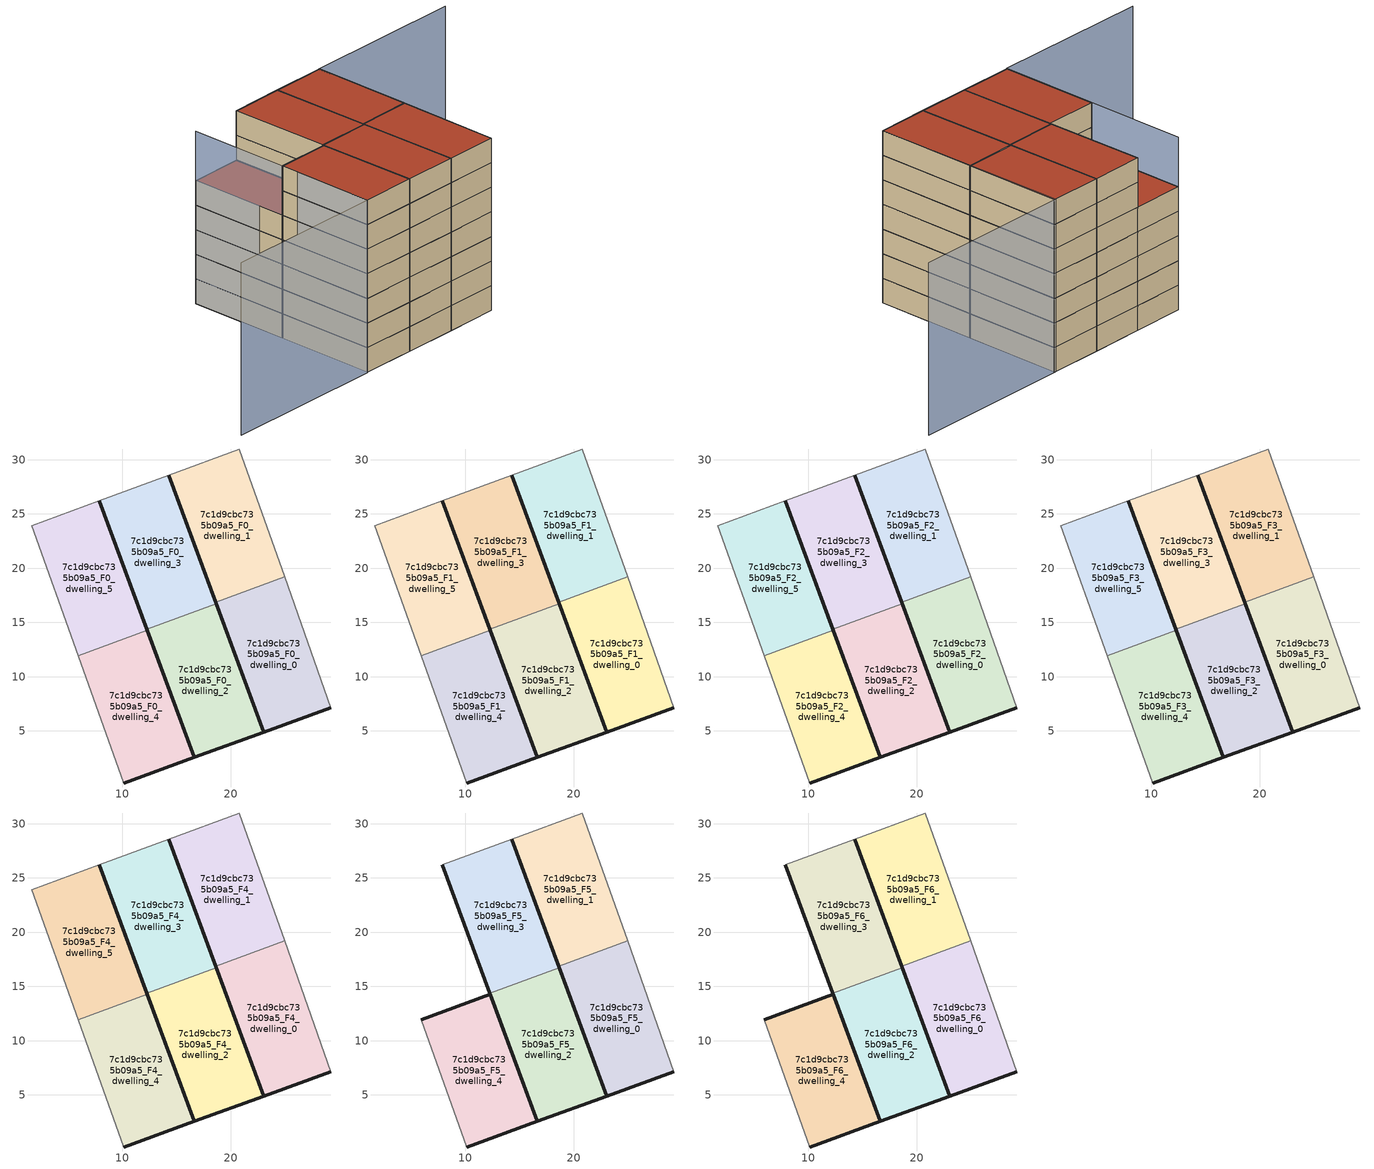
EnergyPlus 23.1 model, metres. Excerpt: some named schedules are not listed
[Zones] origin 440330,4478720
7c1d9cbc735b09a5_F0_dwelling_0
 floor ground (EU_floor_Construction): 29.25,7.13 24.97,19.22 18.6,16.87 23.04,4.88 z0
 wall outside (EU_wall_Construction): 29.25,7.13 23.04,4.88 18.6,16.87 z0:3
 wall to 7c1d9cbc735b09a5_F0_dwelling_1 (EU_wall_Construction): 18.6,16.87 24.97,19.22 z0:3
 wall adiabatic (EU_wall_Construction): 24.97,19.22 29.25,7.13 z0:3
7c1d9cbc735b09a5_F0_dwelling_1
 floor ground (EU_floor_Construction): 24.97,19.22 20.81,30.99 14.28,28.58 18.6,16.87 z0
 wall outside (EU_wall_Construction): 18.6,16.87 14.28,28.58 z0:3
 wall adiabatic (EU_wall_Construction): 14.28,28.58 20.81,30.99 24.97,19.22 z0:3
7c1d9cbc735b09a5_F0_dwelling_2
 floor ground (EU_floor_Construction): 23.04,4.88 18.65,16.74 12.28,14.38 16.65,2.56 z0
 wall outside (EU_wall_Construction): 18.65,16.74 23.04,4.88 16.65,2.56 12.28,14.38 z0:3
 wall to 7c1d9cbc735b09a5_F0_dwelling_3 (EU_wall_Construction): 12.28,14.38 18.65,16.74 z0:3
7c1d9cbc735b09a5_F0_dwelling_3
 floor ground (EU_floor_Construction): 18.65,16.74 14.28,28.58 7.9,26.22 12.28,14.38 z0
 wall outside (EU_wall_Construction): 14.28,28.58 18.65,16.74 / 12.28,14.38 7.9,26.22 z0:3
 wall adiabatic (EU_wall_Construction): 7.9,26.22 14.28,28.58 z0:3
7c1d9cbc735b09a5_F0_dwelling_4
 floor ground (EU_floor_Construction): 16.65,2.56 12.31,14.29 5.93,11.93 10.13,0.19 z0
 wall outside (EU_wall_Construction): 12.31,14.29 16.65,2.56 10.13,0.19 z0:3
 wall to 7c1d9cbc735b09a5_F0_dwelling_5 (EU_wall_Construction): 5.93,11.93 12.31,14.29 z0:3
 wall adiabatic (EU_wall_Construction): 10.13,0.19 5.93,11.93 z0:3
7c1d9cbc735b09a5_F0_dwelling_5
 floor ground (EU_floor_Construction): 12.31,14.29 7.9,26.22 1.64,23.91 5.93,11.93 z0
 wall outside (EU_wall_Construction): 7.9,26.22 12.31,14.29 z0:3
 wall adiabatic (EU_wall_Construction): 5.93,11.93 1.64,23.91 7.9,26.22 z0:3
7c1d9cbc735b09a5_F1_dwelling_0
 floor to 7c1d9cbc735b09a5_F0_dwelling_0 (EU_floor_Construction): 29.25,7.13 24.97,19.22 18.6,16.87 23.04,4.88 z3
 wall outside (EU_wall_Construction): 29.25,7.13 23.04,4.88 18.6,16.87 z3:6
 wall to 7c1d9cbc735b09a5_F1_dwelling_1 (EU_wall_Construction): 18.6,16.87 24.97,19.22 z3:6
 wall adiabatic (EU_wall_Construction): 24.97,19.22 29.25,7.13 z3:6
7c1d9cbc735b09a5_F1_dwelling_1
 floor to 7c1d9cbc735b09a5_F0_dwelling_1 (EU_floor_Construction): 24.97,19.22 20.81,30.99 14.28,28.58 18.6,16.87 z3
 wall outside (EU_wall_Construction): 18.6,16.87 14.28,28.58 z3:6
 wall adiabatic (EU_wall_Construction): 14.28,28.58 20.81,30.99 24.97,19.22 z3:6
7c1d9cbc735b09a5_F1_dwelling_2
 floor to 7c1d9cbc735b09a5_F0_dwelling_2 (EU_floor_Construction): 23.04,4.88 18.65,16.74 12.28,14.38 16.65,2.56 z3
 wall outside (EU_wall_Construction): 18.65,16.74 23.04,4.88 16.65,2.56 12.28,14.38 z3:6
 wall to 7c1d9cbc735b09a5_F1_dwelling_3 (EU_wall_Construction): 12.28,14.38 18.65,16.74 z3:6
7c1d9cbc735b09a5_F1_dwelling_3
 floor to 7c1d9cbc735b09a5_F0_dwelling_3 (EU_floor_Construction): 18.65,16.74 14.28,28.58 7.9,26.22 12.28,14.38 z3
 wall outside (EU_wall_Construction): 14.28,28.58 18.65,16.74 / 12.28,14.38 7.9,26.22 z3:6
 wall adiabatic (EU_wall_Construction): 7.9,26.22 14.28,28.58 z3:6
7c1d9cbc735b09a5_F1_dwelling_4
 floor to 7c1d9cbc735b09a5_F0_dwelling_4 (EU_floor_Construction): 16.65,2.56 12.31,14.29 5.93,11.93 10.13,0.19 z3
 wall outside (EU_wall_Construction): 12.31,14.29 16.65,2.56 10.13,0.19 z3:6
 wall to 7c1d9cbc735b09a5_F1_dwelling_5 (EU_wall_Construction): 5.93,11.93 12.31,14.29 z3:6
 wall adiabatic (EU_wall_Construction): 10.13,0.19 5.93,11.93 z3:6
7c1d9cbc735b09a5_F1_dwelling_5
 floor to 7c1d9cbc735b09a5_F0_dwelling_5 (EU_floor_Construction): 12.31,14.29 7.9,26.22 1.64,23.91 5.93,11.93 z3
 wall outside (EU_wall_Construction): 7.9,26.22 12.31,14.29 z3:6
 wall adiabatic (EU_wall_Construction): 5.93,11.93 1.64,23.91 7.9,26.22 z3:6
7c1d9cbc735b09a5_F2_dwelling_0
 floor to 7c1d9cbc735b09a5_F1_dwelling_0 (EU_floor_Construction): 29.25,7.13 24.97,19.22 18.6,16.87 23.04,4.88 z6
 wall outside (EU_wall_Construction): 29.25,7.13 23.04,4.88 18.6,16.87 z6:9
 wall to 7c1d9cbc735b09a5_F2_dwelling_1 (EU_wall_Construction): 18.6,16.87 24.97,19.22 z6:9
 wall adiabatic (EU_wall_Construction): 24.97,19.22 29.25,7.13 z6:9
7c1d9cbc735b09a5_F2_dwelling_1
 floor to 7c1d9cbc735b09a5_F1_dwelling_1 (EU_floor_Construction): 24.97,19.22 20.81,30.99 14.28,28.58 18.6,16.87 z6
 wall outside (EU_wall_Construction): 18.6,16.87 14.28,28.58 z6:9
 wall adiabatic (EU_wall_Construction): 14.28,28.58 20.81,30.99 24.97,19.22 z6:9
7c1d9cbc735b09a5_F2_dwelling_2
 floor to 7c1d9cbc735b09a5_F1_dwelling_2 (EU_floor_Construction): 23.04,4.88 18.65,16.74 12.28,14.38 16.65,2.56 z6
 wall outside (EU_wall_Construction): 18.65,16.74 23.04,4.88 16.65,2.56 12.28,14.38 z6:9
 wall to 7c1d9cbc735b09a5_F2_dwelling_3 (EU_wall_Construction): 12.28,14.38 18.65,16.74 z6:9
7c1d9cbc735b09a5_F2_dwelling_3
 floor to 7c1d9cbc735b09a5_F1_dwelling_3 (EU_floor_Construction): 18.65,16.74 14.28,28.58 7.9,26.22 12.28,14.38 z6
 wall outside (EU_wall_Construction): 14.28,28.58 18.65,16.74 / 12.28,14.38 7.9,26.22 z6:9
 wall adiabatic (EU_wall_Construction): 7.9,26.22 14.28,28.58 z6:9
7c1d9cbc735b09a5_F2_dwelling_4
 floor to 7c1d9cbc735b09a5_F1_dwelling_4 (EU_floor_Construction): 16.65,2.56 12.31,14.29 5.93,11.93 10.13,0.19 z6
 wall outside (EU_wall_Construction): 12.31,14.29 16.65,2.56 10.13,0.19 z6:9
 wall to 7c1d9cbc735b09a5_F2_dwelling_5 (EU_wall_Construction): 5.93,11.93 12.31,14.29 z6:9
 wall adiabatic (EU_wall_Construction): 10.13,0.19 5.93,11.93 z6:9
7c1d9cbc735b09a5_F2_dwelling_5
 floor to 7c1d9cbc735b09a5_F1_dwelling_5 (EU_floor_Construction): 12.31,14.29 7.9,26.22 1.64,23.91 5.93,11.93 z6
 wall outside (EU_wall_Construction): 7.9,26.22 12.31,14.29 z6:9
 wall adiabatic (EU_wall_Construction): 5.93,11.93 1.64,23.91 7.9,26.22 z6:9
7c1d9cbc735b09a5_F3_dwelling_0
 floor to 7c1d9cbc735b09a5_F2_dwelling_0 (EU_floor_Construction): 29.25,7.13 24.97,19.22 18.6,16.87 23.04,4.88 z9
 wall outside (EU_wall_Construction): 29.25,7.13 23.04,4.88 18.6,16.87 z9:12
 wall to 7c1d9cbc735b09a5_F3_dwelling_1 (EU_wall_Construction): 18.6,16.87 24.97,19.22 z9:12
 wall adiabatic (EU_wall_Construction): 24.97,19.22 29.25,7.13 z9:12
7c1d9cbc735b09a5_F3_dwelling_1
 floor to 7c1d9cbc735b09a5_F2_dwelling_1 (EU_floor_Construction): 24.97,19.22 20.81,30.99 14.28,28.58 18.6,16.87 z9
 wall outside (EU_wall_Construction): 18.6,16.87 14.28,28.58 z9:12
 wall adiabatic (EU_wall_Construction): 14.28,28.58 20.81,30.99 24.97,19.22 z9:12
7c1d9cbc735b09a5_F3_dwelling_2
 floor to 7c1d9cbc735b09a5_F2_dwelling_2 (EU_floor_Construction): 23.04,4.88 18.65,16.74 12.28,14.38 16.65,2.56 z9
 wall outside (EU_wall_Construction): 18.65,16.74 23.04,4.88 16.65,2.56 12.28,14.38 z9:12
 wall to 7c1d9cbc735b09a5_F3_dwelling_3 (EU_wall_Construction): 12.28,14.38 18.65,16.74 z9:12
7c1d9cbc735b09a5_F3_dwelling_3
 floor to 7c1d9cbc735b09a5_F2_dwelling_3 (EU_floor_Construction): 18.65,16.74 14.28,28.58 7.9,26.22 12.28,14.38 z9
 wall outside (EU_wall_Construction): 14.28,28.58 18.65,16.74 / 12.28,14.38 7.9,26.22 z9:12
 wall adiabatic (EU_wall_Construction): 7.9,26.22 14.28,28.58 z9:12
7c1d9cbc735b09a5_F3_dwelling_4
 floor to 7c1d9cbc735b09a5_F2_dwelling_4 (EU_floor_Construction): 16.65,2.56 12.31,14.29 5.93,11.93 10.13,0.19 z9
 wall outside (EU_wall_Construction): 12.31,14.29 16.65,2.56 10.13,0.19 z9:12
 wall to 7c1d9cbc735b09a5_F3_dwelling_5 (EU_wall_Construction): 5.93,11.93 12.31,14.29 z9:12
 wall adiabatic (EU_wall_Construction): 10.13,0.19 5.93,11.93 z9:12
7c1d9cbc735b09a5_F3_dwelling_5
 floor to 7c1d9cbc735b09a5_F2_dwelling_5 (EU_floor_Construction): 12.31,14.29 7.9,26.22 1.64,23.91 5.93,11.93 z9
 wall outside (EU_wall_Construction): 7.9,26.22 12.31,14.29 z9:12
 wall adiabatic (EU_wall_Construction): 5.93,11.93 1.64,23.91 7.9,26.22 z9:12
7c1d9cbc735b09a5_F4_dwelling_0
 floor to 7c1d9cbc735b09a5_F3_dwelling_0 (EU_floor_Construction): 29.25,7.13 24.97,19.22 18.6,16.87 23.04,4.88 z12
 wall outside (EU_wall_Construction): 29.25,7.13 23.04,4.88 18.6,16.87 z12:15
 wall to 7c1d9cbc735b09a5_F4_dwelling_1 (EU_wall_Construction): 18.6,16.87 24.97,19.22 z12:15
 wall adiabatic (EU_wall_Construction): 24.97,19.22 29.25,7.13 z12:15
7c1d9cbc735b09a5_F4_dwelling_1
 floor to 7c1d9cbc735b09a5_F3_dwelling_1 (EU_floor_Construction): 24.97,19.22 20.81,30.99 14.28,28.58 18.6,16.87 z12
 wall outside (EU_wall_Construction): 18.6,16.87 14.28,28.58 z12:15
 wall adiabatic (EU_wall_Construction): 14.28,28.58 20.81,30.99 24.97,19.22 z12:15
7c1d9cbc735b09a5_F4_dwelling_2
 floor to 7c1d9cbc735b09a5_F3_dwelling_2 (EU_floor_Construction): 23.04,4.88 18.65,16.74 12.28,14.38 16.65,2.56 z12
 wall outside (EU_wall_Construction): 18.65,16.74 23.04,4.88 16.65,2.56 12.28,14.38 z12:15
 wall to 7c1d9cbc735b09a5_F4_dwelling_3 (EU_wall_Construction): 12.28,14.38 18.65,16.74 z12:15
7c1d9cbc735b09a5_F4_dwelling_3
 floor to 7c1d9cbc735b09a5_F3_dwelling_3 (EU_floor_Construction): 18.65,16.74 14.28,28.58 7.9,26.22 12.28,14.38 z12
 wall outside (EU_wall_Construction): 14.28,28.58 18.65,16.74 / 12.28,14.38 7.9,26.22 z12:15
 wall adiabatic (EU_wall_Construction): 7.9,26.22 14.28,28.58 z12:15
7c1d9cbc735b09a5_F4_dwelling_4
 floor to 7c1d9cbc735b09a5_F3_dwelling_4 (EU_floor_Construction): 16.65,2.56 12.31,14.29 5.93,11.93 10.13,0.19 z12
 wall outside (EU_wall_Construction): 12.31,14.29 16.65,2.56 10.13,0.19 z12:15
 wall to 7c1d9cbc735b09a5_F4_dwelling_5 (EU_wall_Construction): 5.93,11.93 12.31,14.29 z12:15
 wall adiabatic (EU_wall_Construction): 10.13,0.19 5.93,11.93 z12:15
7c1d9cbc735b09a5_F4_dwelling_5
 floor to 7c1d9cbc735b09a5_F3_dwelling_5 (EU_floor_Construction): 12.31,14.29 7.9,26.22 1.64,23.91 5.93,11.93 z12
 wall outside (EU_wall_Construction): 7.9,26.22 12.31,14.29 z12:15
 wall adiabatic (EU_wall_Construction): 5.93,11.93 1.64,23.91 7.9,26.22 z12:15
 roof outside (EU_roof_Construction): 7.9,26.22 12.31,14.29 5.93,11.93 1.64,23.91 z15
7c1d9cbc735b09a5_F5_dwelling_0
 floor to 7c1d9cbc735b09a5_F4_dwelling_0 (EU_floor_Construction): 29.25,7.13 24.97,19.22 18.6,16.87 23.04,4.88 z15
 wall outside (EU_wall_Construction): 29.25,7.13 23.04,4.88 18.6,16.87 z15:18
 wall to 7c1d9cbc735b09a5_F5_dwelling_1 (EU_wall_Construction): 18.6,16.87 24.97,19.22 z15:18
 wall adiabatic (EU_wall_Construction): 24.97,19.22 29.25,7.13 z15:18
7c1d9cbc735b09a5_F5_dwelling_1
 floor to 7c1d9cbc735b09a5_F4_dwelling_1 (EU_floor_Construction): 24.97,19.22 20.81,30.99 14.28,28.58 18.6,16.87 z15
 wall outside (EU_wall_Construction): 18.6,16.87 14.28,28.58 z15:18
 wall adiabatic (EU_wall_Construction): 14.28,28.58 20.81,30.99 24.97,19.22 z15:18
7c1d9cbc735b09a5_F5_dwelling_2
 floor to 7c1d9cbc735b09a5_F4_dwelling_2 (EU_floor_Construction): 23.04,4.88 18.65,16.74 12.28,14.38 16.65,2.56 z15
 wall outside (EU_wall_Construction): 18.65,16.74 23.04,4.88 16.65,2.56 12.28,14.38 z15:18
 wall to 7c1d9cbc735b09a5_F5_dwelling_3 (EU_wall_Construction): 12.28,14.38 18.65,16.74 z15:18
7c1d9cbc735b09a5_F5_dwelling_3
 floor to 7c1d9cbc735b09a5_F4_dwelling_3 (EU_floor_Construction): 18.65,16.74 14.28,28.58 7.9,26.22 12.28,14.38 z15
 wall outside (EU_wall_Construction): 14.28,28.58 18.65,16.74 / 12.28,14.38 7.9,26.22 z15:18
 wall adiabatic (EU_wall_Construction): 7.9,26.22 14.28,28.58 z15:18
7c1d9cbc735b09a5_F5_dwelling_4
 floor to 7c1d9cbc735b09a5_F4_dwelling_4 (EU_floor_Construction): 16.65,2.56 12.31,14.29 5.93,11.93 10.13,0.19 z15
 wall outside (EU_wall_Construction): 5.93,11.93 12.31,14.29 16.65,2.56 10.13,0.19 z15:18
 wall adiabatic (EU_wall_Construction): 10.13,0.19 5.93,11.93 z15:18
7c1d9cbc735b09a5_F6_dwelling_0
 floor to 7c1d9cbc735b09a5_F5_dwelling_0 (EU_floor_Construction): 29.25,7.13 24.97,19.22 18.6,16.87 23.04,4.88 z18
 wall outside (EU_wall_Construction): 29.25,7.13 23.04,4.88 18.6,16.87 z18:21
 wall to 7c1d9cbc735b09a5_F6_dwelling_1 (EU_wall_Construction): 18.6,16.87 24.97,19.22 z18:21
 wall adiabatic (EU_wall_Construction): 24.97,19.22 29.25,7.13 z18:21
 roof outside (EU_roof_Construction): 24.97,19.22 29.25,7.13 23.04,4.88 18.6,16.87 z21
7c1d9cbc735b09a5_F6_dwelling_1
 floor to 7c1d9cbc735b09a5_F5_dwelling_1 (EU_floor_Construction): 24.97,19.22 20.81,30.99 14.28,28.58 18.6,16.87 z18
 wall outside (EU_wall_Construction): 18.6,16.87 14.28,28.58 z18:21
 wall adiabatic (EU_wall_Construction): 14.28,28.58 20.81,30.99 24.97,19.22 z18:21
 roof outside (EU_roof_Construction): 20.81,30.99 24.97,19.22 18.6,16.87 14.28,28.58 z21
7c1d9cbc735b09a5_F6_dwelling_2
 floor to 7c1d9cbc735b09a5_F5_dwelling_2 (EU_floor_Construction): 23.04,4.88 18.65,16.74 12.28,14.38 16.65,2.56 z18
 wall outside (EU_wall_Construction): 18.65,16.74 23.04,4.88 16.65,2.56 12.28,14.38 z18:21
 wall to 7c1d9cbc735b09a5_F6_dwelling_3 (EU_wall_Construction): 12.28,14.38 18.65,16.74 z18:21
 roof outside (EU_roof_Construction): 18.65,16.74 23.04,4.88 16.65,2.56 12.28,14.38 z21
7c1d9cbc735b09a5_F6_dwelling_3
 floor to 7c1d9cbc735b09a5_F5_dwelling_3 (EU_floor_Construction): 18.65,16.74 14.28,28.58 7.9,26.22 12.28,14.38 z18
 wall outside (EU_wall_Construction): 14.28,28.58 18.65,16.74 / 12.28,14.38 7.9,26.22 z18:21
 wall adiabatic (EU_wall_Construction): 7.9,26.22 14.28,28.58 z18:21
 roof outside (EU_roof_Construction): 14.28,28.58 18.65,16.74 12.28,14.38 7.9,26.22 z21
7c1d9cbc735b09a5_F6_dwelling_4
 floor to 7c1d9cbc735b09a5_F5_dwelling_4 (EU_floor_Construction): 16.65,2.56 12.31,14.29 5.93,11.93 10.13,0.19 z18
 wall outside (EU_wall_Construction): 5.93,11.93 12.31,14.29 16.65,2.56 10.13,0.19 z18:21
 wall adiabatic (EU_wall_Construction): 10.13,0.19 5.93,11.93 z18:21
 roof outside (EU_roof_Construction): 12.31,14.29 16.65,2.56 10.13,0.19 5.93,11.93 z21
shading: 1.64,23.91 10.14,0.16 / 10.14,0.16 -9.23,-6.77 / 29.25,7.13 20.65,30.93 / 20.65,30.93 40.14,37.98 z0:21
[Building]
EU S2 Campaign: North Axis=0; Terrain=City; Solar Distribution=FullExterior
[Site:Location]
Madrid: Latitude=40.5; Longitude=-3.5; Time Zone=1; Elevation=609
[SizingPeriod:WeatherFileDays]
AnnualSizingPeriod: Begin Month=1; Begin Day of Month=1; End Month=12; End Day of Month=31; Day of Week for Start Day=Monday; Use Weather File Daylight Saving Period=No; Use Weather File Rain and Snow Indicators=No
[MATERIAL]
EU_InternalMass_Material: Roughness=MediumRough; Thickness=0.1; Conductivity=1; Density=1800; Specific Heat=900; Thermal Absorptance=0.9; Solar Absorptance=0.7; Visible Absorptance=0.7
[MATERIAL:NOMASS] Roughness=MediumRough; Thermal Absorptance=0.9; Solar Absorptance=0.7; Visible Absorptance=0.7
Name | Thermal Resistance
EU_wall_NoMass | 0.609216
EU_roof_NoMass | 0.513268
EU_floor_NoMass | 0.568163
[CONSTRUCTION]
EU_wall_Construction: EU_wall_NoMass
EU_roof_Construction: EU_roof_NoMass
EU_floor_Construction: EU_floor_NoMass
EU_InternalMass_Construction: EU_InternalMass_Material
[ZONE] Type=1; Multiplier=1; Ceiling Height=autocalculate; Floor Area=autocalculate; Part of Total Floor Area=Yes
Name | Volume
7c1d9cbc735b09a5_F0_dwelling_0; 7c1d9cbc735b09a5_F1_dwelling_0; 7c1d9cbc735b09a5_F2_dwelling_0; 7c1d9cbc735b09a5_F3_dwelling_0; 7c1d9cbc735b09a5_F4_dwelling_0; 7c1d9cbc735b09a5_F5_dwelling_0; 7c1d9cbc735b09a5_F6_dwelling_0 | 257.408
7c1d9cbc735b09a5_F0_dwelling_1; 7c1d9cbc735b09a5_F1_dwelling_1; 7c1d9cbc735b09a5_F2_dwelling_1; 7c1d9cbc735b09a5_F3_dwelling_1; 7c1d9cbc735b09a5_F4_dwelling_1; 7c1d9cbc735b09a5_F5_dwelling_1; 7c1d9cbc735b09a5_F6_dwelling_1 | 257.409
7c1d9cbc735b09a5_F0_dwelling_2; 7c1d9cbc735b09a5_F1_dwelling_2; 7c1d9cbc735b09a5_F2_dwelling_2; 7c1d9cbc735b09a5_F3_dwelling_2; 7c1d9cbc735b09a5_F4_dwelling_2; 7c1d9cbc735b09a5_F5_dwelling_2; 7c1d9cbc735b09a5_F6_dwelling_2 | 257.407
7c1d9cbc735b09a5_F0_dwelling_3; 7c1d9cbc735b09a5_F1_dwelling_3; 7c1d9cbc735b09a5_F2_dwelling_3; 7c1d9cbc735b09a5_F3_dwelling_3; 7c1d9cbc735b09a5_F4_dwelling_3; 7c1d9cbc735b09a5_F5_dwelling_3; 7c1d9cbc735b09a5_F6_dwelling_3 | 257.411
7c1d9cbc735b09a5_F0_dwelling_4; 7c1d9cbc735b09a5_F1_dwelling_4; 7c1d9cbc735b09a5_F2_dwelling_4; 7c1d9cbc735b09a5_F3_dwelling_4; 7c1d9cbc735b09a5_F4_dwelling_4; 7c1d9cbc735b09a5_F5_dwelling_4; 7c1d9cbc735b09a5_F6_dwelling_4 | 257.413
7c1d9cbc735b09a5_F0_dwelling_5; 7c1d9cbc735b09a5_F1_dwelling_5; 7c1d9cbc735b09a5_F2_dwelling_5; 7c1d9cbc735b09a5_F3_dwelling_5; 7c1d9cbc735b09a5_F4_dwelling_5 | 257.424
[INTERNALMASS] Construction=EU_InternalMass_Construction
Name | Zone or ZoneList | Surface Area
7c1d9cbc735b09a5_F0_dwelling_0_EU_InternalMass | 7c1d9cbc735b09a5_F0_dwelling_0 | 85.8026
7c1d9cbc735b09a5_F0_dwelling_1_EU_InternalMass | 7c1d9cbc735b09a5_F0_dwelling_1 | 85.8028
7c1d9cbc735b09a5_F0_dwelling_2_EU_InternalMass | 7c1d9cbc735b09a5_F0_dwelling_2 | 85.8024
7c1d9cbc735b09a5_F0_dwelling_3_EU_InternalMass | 7c1d9cbc735b09a5_F0_dwelling_3 | 85.804
7c1d9cbc735b09a5_F0_dwelling_4_EU_InternalMass | 7c1d9cbc735b09a5_F0_dwelling_4 | 85.8042
7c1d9cbc735b09a5_F0_dwelling_5_EU_InternalMass | 7c1d9cbc735b09a5_F0_dwelling_5 | 85.8079
7c1d9cbc735b09a5_F1_dwelling_0_EU_InternalMass | 7c1d9cbc735b09a5_F1_dwelling_0 | 85.8026
7c1d9cbc735b09a5_F1_dwelling_1_EU_InternalMass | 7c1d9cbc735b09a5_F1_dwelling_1 | 85.8028
7c1d9cbc735b09a5_F1_dwelling_2_EU_InternalMass | 7c1d9cbc735b09a5_F1_dwelling_2 | 85.8024
7c1d9cbc735b09a5_F1_dwelling_3_EU_InternalMass | 7c1d9cbc735b09a5_F1_dwelling_3 | 85.804
7c1d9cbc735b09a5_F1_dwelling_4_EU_InternalMass | 7c1d9cbc735b09a5_F1_dwelling_4 | 85.8042
7c1d9cbc735b09a5_F1_dwelling_5_EU_InternalMass | 7c1d9cbc735b09a5_F1_dwelling_5 | 85.8079
7c1d9cbc735b09a5_F2_dwelling_0_EU_InternalMass | 7c1d9cbc735b09a5_F2_dwelling_0 | 85.8026
7c1d9cbc735b09a5_F2_dwelling_1_EU_InternalMass | 7c1d9cbc735b09a5_F2_dwelling_1 | 85.8028
7c1d9cbc735b09a5_F2_dwelling_2_EU_InternalMass | 7c1d9cbc735b09a5_F2_dwelling_2 | 85.8024
7c1d9cbc735b09a5_F2_dwelling_3_EU_InternalMass | 7c1d9cbc735b09a5_F2_dwelling_3 | 85.804
7c1d9cbc735b09a5_F2_dwelling_4_EU_InternalMass | 7c1d9cbc735b09a5_F2_dwelling_4 | 85.8042
7c1d9cbc735b09a5_F2_dwelling_5_EU_InternalMass | 7c1d9cbc735b09a5_F2_dwelling_5 | 85.8079
7c1d9cbc735b09a5_F3_dwelling_0_EU_InternalMass | 7c1d9cbc735b09a5_F3_dwelling_0 | 85.8026
7c1d9cbc735b09a5_F3_dwelling_1_EU_InternalMass | 7c1d9cbc735b09a5_F3_dwelling_1 | 85.8028
7c1d9cbc735b09a5_F3_dwelling_2_EU_InternalMass | 7c1d9cbc735b09a5_F3_dwelling_2 | 85.8024
7c1d9cbc735b09a5_F3_dwelling_3_EU_InternalMass | 7c1d9cbc735b09a5_F3_dwelling_3 | 85.804
7c1d9cbc735b09a5_F3_dwelling_4_EU_InternalMass | 7c1d9cbc735b09a5_F3_dwelling_4 | 85.8042
7c1d9cbc735b09a5_F3_dwelling_5_EU_InternalMass | 7c1d9cbc735b09a5_F3_dwelling_5 | 85.8079
7c1d9cbc735b09a5_F4_dwelling_0_EU_InternalMass | 7c1d9cbc735b09a5_F4_dwelling_0 | 85.8026
7c1d9cbc735b09a5_F4_dwelling_1_EU_InternalMass | 7c1d9cbc735b09a5_F4_dwelling_1 | 85.8028
7c1d9cbc735b09a5_F4_dwelling_2_EU_InternalMass | 7c1d9cbc735b09a5_F4_dwelling_2 | 85.8024
7c1d9cbc735b09a5_F4_dwelling_3_EU_InternalMass | 7c1d9cbc735b09a5_F4_dwelling_3 | 85.804
7c1d9cbc735b09a5_F4_dwelling_4_EU_InternalMass | 7c1d9cbc735b09a5_F4_dwelling_4 | 85.8042
7c1d9cbc735b09a5_F4_dwelling_5_EU_InternalMass | 7c1d9cbc735b09a5_F4_dwelling_5 | 85.8079
7c1d9cbc735b09a5_F5_dwelling_0_EU_InternalMass | 7c1d9cbc735b09a5_F5_dwelling_0 | 102.961
7c1d9cbc735b09a5_F5_dwelling_1_EU_InternalMass | 7c1d9cbc735b09a5_F5_dwelling_1 | 102.963
7c1d9cbc735b09a5_F5_dwelling_2_EU_InternalMass | 7c1d9cbc735b09a5_F5_dwelling_2 | 102.969
7c1d9cbc735b09a5_F5_dwelling_3_EU_InternalMass | 7c1d9cbc735b09a5_F5_dwelling_3 | 102.96
7c1d9cbc735b09a5_F5_dwelling_4_EU_InternalMass | 7c1d9cbc735b09a5_F5_dwelling_4 | 102.955
7c1d9cbc735b09a5_F6_dwelling_0_EU_InternalMass | 7c1d9cbc735b09a5_F6_dwelling_0 | 102.961
7c1d9cbc735b09a5_F6_dwelling_1_EU_InternalMass | 7c1d9cbc735b09a5_F6_dwelling_1 | 102.963
7c1d9cbc735b09a5_F6_dwelling_2_EU_InternalMass | 7c1d9cbc735b09a5_F6_dwelling_2 | 102.969
7c1d9cbc735b09a5_F6_dwelling_3_EU_InternalMass | 7c1d9cbc735b09a5_F6_dwelling_3 | 102.96
7c1d9cbc735b09a5_F6_dwelling_4_EU_InternalMass | 7c1d9cbc735b09a5_F6_dwelling_4 | 102.955
[OTHEREQUIPMENT] Fuel Type=Electricity; Design Level Calculation Method=Watts/Area; Power per Zone Floor Area=1; Fraction Latent=0; Fraction Radiant=0; Fraction Lost=0; Carbon Dioxide Generation Rate=0; EndUse Subcategory=EU_Step8_InternalGains
Name | Zone or ZoneList or Space or SpaceList | Schedule
EU_Step8_InternalGain_7c1d9cbc735b09a5_F0_dwelling_0_f000 | 7c1d9cbc735b09a5_F0_dwelling_0 | EU_Step8_GainSchedule_7c1d9cbc735b09a5_F0_dwelling_0_f000
EU_Step8_InternalGain_7c1d9cbc735b09a5_F0_dwelling_1_f000 | 7c1d9cbc735b09a5_F0_dwelling_1 | EU_Step8_GainSchedule_7c1d9cbc735b09a5_F0_dwelling_1_f000
EU_Step8_InternalGain_7c1d9cbc735b09a5_F0_dwelling_2_f000 | 7c1d9cbc735b09a5_F0_dwelling_2 | EU_Step8_GainSchedule_7c1d9cbc735b09a5_F0_dwelling_2_f000
EU_Step8_InternalGain_7c1d9cbc735b09a5_F0_dwelling_3_f000 | 7c1d9cbc735b09a5_F0_dwelling_3 | EU_Step8_GainSchedule_7c1d9cbc735b09a5_F0_dwelling_3_f000
EU_Step8_InternalGain_7c1d9cbc735b09a5_F0_dwelling_4_f000 | 7c1d9cbc735b09a5_F0_dwelling_4 | EU_Step8_GainSchedule_7c1d9cbc735b09a5_F0_dwelling_4_f000
EU_Step8_InternalGain_7c1d9cbc735b09a5_F0_dwelling_5_f000 | 7c1d9cbc735b09a5_F0_dwelling_5 | EU_Step8_GainSchedule_7c1d9cbc735b09a5_F0_dwelling_5_f000
EU_Step8_InternalGain_7c1d9cbc735b09a5_F1_dwelling_0_f000 | 7c1d9cbc735b09a5_F1_dwelling_0 | EU_Step8_GainSchedule_7c1d9cbc735b09a5_F1_dwelling_0_f000
EU_Step8_InternalGain_7c1d9cbc735b09a5_F1_dwelling_1_f000 | 7c1d9cbc735b09a5_F1_dwelling_1 | EU_Step8_GainSchedule_7c1d9cbc735b09a5_F1_dwelling_1_f000
EU_Step8_InternalGain_7c1d9cbc735b09a5_F1_dwelling_2_f000 | 7c1d9cbc735b09a5_F1_dwelling_2 | EU_Step8_GainSchedule_7c1d9cbc735b09a5_F1_dwelling_2_f000
EU_Step8_InternalGain_7c1d9cbc735b09a5_F1_dwelling_3_f000 | 7c1d9cbc735b09a5_F1_dwelling_3 | EU_Step8_GainSchedule_7c1d9cbc735b09a5_F1_dwelling_3_f000
EU_Step8_InternalGain_7c1d9cbc735b09a5_F1_dwelling_4_f000 | 7c1d9cbc735b09a5_F1_dwelling_4 | EU_Step8_GainSchedule_7c1d9cbc735b09a5_F1_dwelling_4_f000
EU_Step8_InternalGain_7c1d9cbc735b09a5_F1_dwelling_5_f000 | 7c1d9cbc735b09a5_F1_dwelling_5 | EU_Step8_GainSchedule_7c1d9cbc735b09a5_F1_dwelling_5_f000
EU_Step8_InternalGain_7c1d9cbc735b09a5_F2_dwelling_0_f000 | 7c1d9cbc735b09a5_F2_dwelling_0 | EU_Step8_GainSchedule_7c1d9cbc735b09a5_F2_dwelling_0_f000
EU_Step8_InternalGain_7c1d9cbc735b09a5_F2_dwelling_1_f000 | 7c1d9cbc735b09a5_F2_dwelling_1 | EU_Step8_GainSchedule_7c1d9cbc735b09a5_F2_dwelling_1_f000
EU_Step8_InternalGain_7c1d9cbc735b09a5_F2_dwelling_2_f000 | 7c1d9cbc735b09a5_F2_dwelling_2 | EU_Step8_GainSchedule_7c1d9cbc735b09a5_F2_dwelling_2_f000
EU_Step8_InternalGain_7c1d9cbc735b09a5_F2_dwelling_3_f000 | 7c1d9cbc735b09a5_F2_dwelling_3 | EU_Step8_GainSchedule_7c1d9cbc735b09a5_F2_dwelling_3_f000
EU_Step8_InternalGain_7c1d9cbc735b09a5_F2_dwelling_4_f000 | 7c1d9cbc735b09a5_F2_dwelling_4 | EU_Step8_GainSchedule_7c1d9cbc735b09a5_F2_dwelling_4_f000
EU_Step8_InternalGain_7c1d9cbc735b09a5_F2_dwelling_5_f000 | 7c1d9cbc735b09a5_F2_dwelling_5 | EU_Step8_GainSchedule_7c1d9cbc735b09a5_F2_dwelling_5_f000
EU_Step8_InternalGain_7c1d9cbc735b09a5_F3_dwelling_0_f000 | 7c1d9cbc735b09a5_F3_dwelling_0 | EU_Step8_GainSchedule_7c1d9cbc735b09a5_F3_dwelling_0_f000
EU_Step8_InternalGain_7c1d9cbc735b09a5_F3_dwelling_1_f000 | 7c1d9cbc735b09a5_F3_dwelling_1 | EU_Step8_GainSchedule_7c1d9cbc735b09a5_F3_dwelling_1_f000
EU_Step8_InternalGain_7c1d9cbc735b09a5_F3_dwelling_2_f000 | 7c1d9cbc735b09a5_F3_dwelling_2 | EU_Step8_GainSchedule_7c1d9cbc735b09a5_F3_dwelling_2_f000
EU_Step8_InternalGain_7c1d9cbc735b09a5_F3_dwelling_3_f000 | 7c1d9cbc735b09a5_F3_dwelling_3 | EU_Step8_GainSchedule_7c1d9cbc735b09a5_F3_dwelling_3_f000
EU_Step8_InternalGain_7c1d9cbc735b09a5_F3_dwelling_4_f000 | 7c1d9cbc735b09a5_F3_dwelling_4 | EU_Step8_GainSchedule_7c1d9cbc735b09a5_F3_dwelling_4_f000
EU_Step8_InternalGain_7c1d9cbc735b09a5_F3_dwelling_5_f000 | 7c1d9cbc735b09a5_F3_dwelling_5 | EU_Step8_GainSchedule_7c1d9cbc735b09a5_F3_dwelling_5_f000
EU_Step8_InternalGain_7c1d9cbc735b09a5_F4_dwelling_0_f000 | 7c1d9cbc735b09a5_F4_dwelling_0 | EU_Step8_GainSchedule_7c1d9cbc735b09a5_F4_dwelling_0_f000
EU_Step8_InternalGain_7c1d9cbc735b09a5_F4_dwelling_1_f000 | 7c1d9cbc735b09a5_F4_dwelling_1 | EU_Step8_GainSchedule_7c1d9cbc735b09a5_F4_dwelling_1_f000
EU_Step8_InternalGain_7c1d9cbc735b09a5_F4_dwelling_2_f000 | 7c1d9cbc735b09a5_F4_dwelling_2 | EU_Step8_GainSchedule_7c1d9cbc735b09a5_F4_dwelling_2_f000
EU_Step8_InternalGain_7c1d9cbc735b09a5_F4_dwelling_3_f000 | 7c1d9cbc735b09a5_F4_dwelling_3 | EU_Step8_GainSchedule_7c1d9cbc735b09a5_F4_dwelling_3_f000
EU_Step8_InternalGain_7c1d9cbc735b09a5_F4_dwelling_4_f000 | 7c1d9cbc735b09a5_F4_dwelling_4 | EU_Step8_GainSchedule_7c1d9cbc735b09a5_F4_dwelling_4_f000
EU_Step8_InternalGain_7c1d9cbc735b09a5_F4_dwelling_5_f000 | 7c1d9cbc735b09a5_F4_dwelling_5 | EU_Step8_GainSchedule_7c1d9cbc735b09a5_F4_dwelling_5_f000
EU_Step8_InternalGain_7c1d9cbc735b09a5_F5_dwelling_0_f000 | 7c1d9cbc735b09a5_F5_dwelling_0 | EU_Step8_GainSchedule_7c1d9cbc735b09a5_F5_dwelling_0_f000
EU_Step8_InternalGain_7c1d9cbc735b09a5_F5_dwelling_1_f000 | 7c1d9cbc735b09a5_F5_dwelling_1 | EU_Step8_GainSchedule_7c1d9cbc735b09a5_F5_dwelling_1_f000
EU_Step8_InternalGain_7c1d9cbc735b09a5_F5_dwelling_2_f000 | 7c1d9cbc735b09a5_F5_dwelling_2 | EU_Step8_GainSchedule_7c1d9cbc735b09a5_F5_dwelling_2_f000
EU_Step8_InternalGain_7c1d9cbc735b09a5_F5_dwelling_3_f000 | 7c1d9cbc735b09a5_F5_dwelling_3 | EU_Step8_GainSchedule_7c1d9cbc735b09a5_F5_dwelling_3_f000
EU_Step8_InternalGain_7c1d9cbc735b09a5_F5_dwelling_4_f000 | 7c1d9cbc735b09a5_F5_dwelling_4 | EU_Step8_GainSchedule_7c1d9cbc735b09a5_F5_dwelling_4_f000
EU_Step8_InternalGain_7c1d9cbc735b09a5_F6_dwelling_0_f000 | 7c1d9cbc735b09a5_F6_dwelling_0 | EU_Step8_GainSchedule_7c1d9cbc735b09a5_F6_dwelling_0_f000
EU_Step8_InternalGain_7c1d9cbc735b09a5_F6_dwelling_1_f000 | 7c1d9cbc735b09a5_F6_dwelling_1 | EU_Step8_GainSchedule_7c1d9cbc735b09a5_F6_dwelling_1_f000
EU_Step8_InternalGain_7c1d9cbc735b09a5_F6_dwelling_2_f000 | 7c1d9cbc735b09a5_F6_dwelling_2 | EU_Step8_GainSchedule_7c1d9cbc735b09a5_F6_dwelling_2_f000
EU_Step8_InternalGain_7c1d9cbc735b09a5_F6_dwelling_3_f000 | 7c1d9cbc735b09a5_F6_dwelling_3 | EU_Step8_GainSchedule_7c1d9cbc735b09a5_F6_dwelling_3_f000
EU_Step8_InternalGain_7c1d9cbc735b09a5_F6_dwelling_4_f000 | 7c1d9cbc735b09a5_F6_dwelling_4 | EU_Step8_GainSchedule_7c1d9cbc735b09a5_F6_dwelling_4_f000
[ZONEVENTILATION:DESIGNFLOWRATE] Schedule=EU_AlwaysOn; Design Flow Rate Calculation Method=AirChanges/Hour; Air Changes per Hour=0.752966; Ventilation Type=Natural; Fan Pressure Rise=0; Fan Total Efficiency=1; Constant Term Coefficient=1; Temperature Term Coefficient=0; Velocity Term Coefficient=0; Velocity Squared Term Coefficient=0; Minimum Indoor Temperature=-100; Maximum Indoor Temperature=100; Delta Temperature=-100; Minimum Outdoor Temperature=-100; Maximum Outdoor Temperature=100; Maximum Wind Speed=40
Name | Zone or ZoneList or Space or SpaceList
EU_ConstantAir_7c1d9cbc735b09a5_F0_dwelling_0 | 7c1d9cbc735b09a5_F0_dwelling_0
EU_ConstantAir_7c1d9cbc735b09a5_F0_dwelling_1 | 7c1d9cbc735b09a5_F0_dwelling_1
EU_ConstantAir_7c1d9cbc735b09a5_F0_dwelling_2 | 7c1d9cbc735b09a5_F0_dwelling_2
EU_ConstantAir_7c1d9cbc735b09a5_F0_dwelling_3 | 7c1d9cbc735b09a5_F0_dwelling_3
EU_ConstantAir_7c1d9cbc735b09a5_F0_dwelling_4 | 7c1d9cbc735b09a5_F0_dwelling_4
EU_ConstantAir_7c1d9cbc735b09a5_F0_dwelling_5 | 7c1d9cbc735b09a5_F0_dwelling_5
EU_ConstantAir_7c1d9cbc735b09a5_F1_dwelling_0 | 7c1d9cbc735b09a5_F1_dwelling_0
EU_ConstantAir_7c1d9cbc735b09a5_F1_dwelling_1 | 7c1d9cbc735b09a5_F1_dwelling_1
EU_ConstantAir_7c1d9cbc735b09a5_F1_dwelling_2 | 7c1d9cbc735b09a5_F1_dwelling_2
EU_ConstantAir_7c1d9cbc735b09a5_F1_dwelling_3 | 7c1d9cbc735b09a5_F1_dwelling_3
EU_ConstantAir_7c1d9cbc735b09a5_F1_dwelling_4 | 7c1d9cbc735b09a5_F1_dwelling_4
EU_ConstantAir_7c1d9cbc735b09a5_F1_dwelling_5 | 7c1d9cbc735b09a5_F1_dwelling_5
EU_ConstantAir_7c1d9cbc735b09a5_F2_dwelling_0 | 7c1d9cbc735b09a5_F2_dwelling_0
EU_ConstantAir_7c1d9cbc735b09a5_F2_dwelling_1 | 7c1d9cbc735b09a5_F2_dwelling_1
EU_ConstantAir_7c1d9cbc735b09a5_F2_dwelling_2 | 7c1d9cbc735b09a5_F2_dwelling_2
EU_ConstantAir_7c1d9cbc735b09a5_F2_dwelling_3 | 7c1d9cbc735b09a5_F2_dwelling_3
EU_ConstantAir_7c1d9cbc735b09a5_F2_dwelling_4 | 7c1d9cbc735b09a5_F2_dwelling_4
EU_ConstantAir_7c1d9cbc735b09a5_F2_dwelling_5 | 7c1d9cbc735b09a5_F2_dwelling_5
EU_ConstantAir_7c1d9cbc735b09a5_F3_dwelling_0 | 7c1d9cbc735b09a5_F3_dwelling_0
EU_ConstantAir_7c1d9cbc735b09a5_F3_dwelling_1 | 7c1d9cbc735b09a5_F3_dwelling_1
EU_ConstantAir_7c1d9cbc735b09a5_F3_dwelling_2 | 7c1d9cbc735b09a5_F3_dwelling_2
EU_ConstantAir_7c1d9cbc735b09a5_F3_dwelling_3 | 7c1d9cbc735b09a5_F3_dwelling_3
EU_ConstantAir_7c1d9cbc735b09a5_F3_dwelling_4 | 7c1d9cbc735b09a5_F3_dwelling_4
EU_ConstantAir_7c1d9cbc735b09a5_F3_dwelling_5 | 7c1d9cbc735b09a5_F3_dwelling_5
EU_ConstantAir_7c1d9cbc735b09a5_F4_dwelling_0 | 7c1d9cbc735b09a5_F4_dwelling_0
EU_ConstantAir_7c1d9cbc735b09a5_F4_dwelling_1 | 7c1d9cbc735b09a5_F4_dwelling_1
EU_ConstantAir_7c1d9cbc735b09a5_F4_dwelling_2 | 7c1d9cbc735b09a5_F4_dwelling_2
EU_ConstantAir_7c1d9cbc735b09a5_F4_dwelling_3 | 7c1d9cbc735b09a5_F4_dwelling_3
EU_ConstantAir_7c1d9cbc735b09a5_F4_dwelling_4 | 7c1d9cbc735b09a5_F4_dwelling_4
EU_ConstantAir_7c1d9cbc735b09a5_F4_dwelling_5 | 7c1d9cbc735b09a5_F4_dwelling_5
EU_ConstantAir_7c1d9cbc735b09a5_F5_dwelling_0 | 7c1d9cbc735b09a5_F5_dwelling_0
EU_ConstantAir_7c1d9cbc735b09a5_F5_dwelling_1 | 7c1d9cbc735b09a5_F5_dwelling_1
EU_ConstantAir_7c1d9cbc735b09a5_F5_dwelling_2 | 7c1d9cbc735b09a5_F5_dwelling_2
EU_ConstantAir_7c1d9cbc735b09a5_F5_dwelling_3 | 7c1d9cbc735b09a5_F5_dwelling_3
EU_ConstantAir_7c1d9cbc735b09a5_F5_dwelling_4 | 7c1d9cbc735b09a5_F5_dwelling_4
EU_ConstantAir_7c1d9cbc735b09a5_F6_dwelling_0 | 7c1d9cbc735b09a5_F6_dwelling_0
EU_ConstantAir_7c1d9cbc735b09a5_F6_dwelling_1 | 7c1d9cbc735b09a5_F6_dwelling_1
EU_ConstantAir_7c1d9cbc735b09a5_F6_dwelling_2 | 7c1d9cbc735b09a5_F6_dwelling_2
EU_ConstantAir_7c1d9cbc735b09a5_F6_dwelling_3 | 7c1d9cbc735b09a5_F6_dwelling_3
EU_ConstantAir_7c1d9cbc735b09a5_F6_dwelling_4 | 7c1d9cbc735b09a5_F6_dwelling_4
[HVACTEMPLATE:ZONE:IDEALLOADSAIRSYSTEM] System Availability Schedule=EU_AlwaysOn; Maximum Heating Supply Air Temperature=50; Minimum Cooling Supply Air Temperature=13; Maximum Heating Supply Air Humidity Ratio=0.0156; Minimum Cooling Supply Air Humidity Ratio=0.0077; Heating Limit=NoLimit; Cooling Limit=NoLimit; Heating Availability Schedule=EU_AlwaysOn; Cooling Availability Schedule=EU_CoolingOff; Dehumidification Control Type=ConstantSensibleHeatRatio; Cooling Sensible Heat Ratio=0.7; Dehumidification Setpoint=60; Humidification Control Type=None; Humidification Setpoint=30; Outdoor Air Method=None; Outdoor Air Flow Rate per Person=0.00944; Outdoor Air Flow Rate per Zone Floor Area=0; Outdoor Air Flow Rate per Zone=0; Demand Controlled Ventilation Type=None; Outdoor Air Economizer Type=NoEconomizer; Heat Recovery Type=None; Sensible Heat Recovery Effectiveness=0.7; Latent Heat Recovery Effectiveness=0.65
Name | Template Thermostat
7c1d9cbc735b09a5_F0_dwelling_0 | EU_HeatOnly_7c1d9cbc735b09a5_F0_dwelling_0
7c1d9cbc735b09a5_F0_dwelling_1 | EU_HeatOnly_7c1d9cbc735b09a5_F0_dwelling_1
7c1d9cbc735b09a5_F0_dwelling_2 | EU_HeatOnly_7c1d9cbc735b09a5_F0_dwelling_2
7c1d9cbc735b09a5_F0_dwelling_3 | EU_HeatOnly_7c1d9cbc735b09a5_F0_dwelling_3
7c1d9cbc735b09a5_F0_dwelling_4 | EU_HeatOnly_7c1d9cbc735b09a5_F0_dwelling_4
7c1d9cbc735b09a5_F0_dwelling_5 | EU_HeatOnly_7c1d9cbc735b09a5_F0_dwelling_5
7c1d9cbc735b09a5_F1_dwelling_0 | EU_HeatOnly_7c1d9cbc735b09a5_F1_dwelling_0
7c1d9cbc735b09a5_F1_dwelling_1 | EU_HeatOnly_7c1d9cbc735b09a5_F1_dwelling_1
7c1d9cbc735b09a5_F1_dwelling_2 | EU_HeatOnly_7c1d9cbc735b09a5_F1_dwelling_2
7c1d9cbc735b09a5_F1_dwelling_3 | EU_HeatOnly_7c1d9cbc735b09a5_F1_dwelling_3
7c1d9cbc735b09a5_F1_dwelling_4 | EU_HeatOnly_7c1d9cbc735b09a5_F1_dwelling_4
7c1d9cbc735b09a5_F1_dwelling_5 | EU_HeatOnly_7c1d9cbc735b09a5_F1_dwelling_5
7c1d9cbc735b09a5_F2_dwelling_0 | EU_HeatOnly_7c1d9cbc735b09a5_F2_dwelling_0
7c1d9cbc735b09a5_F2_dwelling_1 | EU_HeatOnly_7c1d9cbc735b09a5_F2_dwelling_1
7c1d9cbc735b09a5_F2_dwelling_2 | EU_HeatOnly_7c1d9cbc735b09a5_F2_dwelling_2
7c1d9cbc735b09a5_F2_dwelling_3 | EU_HeatOnly_7c1d9cbc735b09a5_F2_dwelling_3
7c1d9cbc735b09a5_F2_dwelling_4 | EU_HeatOnly_7c1d9cbc735b09a5_F2_dwelling_4
7c1d9cbc735b09a5_F2_dwelling_5 | EU_HeatOnly_7c1d9cbc735b09a5_F2_dwelling_5
7c1d9cbc735b09a5_F3_dwelling_0 | EU_HeatOnly_7c1d9cbc735b09a5_F3_dwelling_0
7c1d9cbc735b09a5_F3_dwelling_1 | EU_HeatOnly_7c1d9cbc735b09a5_F3_dwelling_1
7c1d9cbc735b09a5_F3_dwelling_2 | EU_HeatOnly_7c1d9cbc735b09a5_F3_dwelling_2
7c1d9cbc735b09a5_F3_dwelling_3 | EU_HeatOnly_7c1d9cbc735b09a5_F3_dwelling_3
7c1d9cbc735b09a5_F3_dwelling_4 | EU_HeatOnly_7c1d9cbc735b09a5_F3_dwelling_4
7c1d9cbc735b09a5_F3_dwelling_5 | EU_HeatOnly_7c1d9cbc735b09a5_F3_dwelling_5
7c1d9cbc735b09a5_F4_dwelling_0 | EU_HeatOnly_7c1d9cbc735b09a5_F4_dwelling_0
7c1d9cbc735b09a5_F4_dwelling_1 | EU_HeatOnly_7c1d9cbc735b09a5_F4_dwelling_1
7c1d9cbc735b09a5_F4_dwelling_2 | EU_HeatOnly_7c1d9cbc735b09a5_F4_dwelling_2
7c1d9cbc735b09a5_F4_dwelling_3 | EU_HeatOnly_7c1d9cbc735b09a5_F4_dwelling_3
7c1d9cbc735b09a5_F4_dwelling_4 | EU_HeatOnly_7c1d9cbc735b09a5_F4_dwelling_4
7c1d9cbc735b09a5_F4_dwelling_5 | EU_HeatOnly_7c1d9cbc735b09a5_F4_dwelling_5
7c1d9cbc735b09a5_F5_dwelling_0 | EU_HeatOnly_7c1d9cbc735b09a5_F5_dwelling_0
7c1d9cbc735b09a5_F5_dwelling_1 | EU_HeatOnly_7c1d9cbc735b09a5_F5_dwelling_1
7c1d9cbc735b09a5_F5_dwelling_2 | EU_HeatOnly_7c1d9cbc735b09a5_F5_dwelling_2
7c1d9cbc735b09a5_F5_dwelling_3 | EU_HeatOnly_7c1d9cbc735b09a5_F5_dwelling_3
7c1d9cbc735b09a5_F5_dwelling_4 | EU_HeatOnly_7c1d9cbc735b09a5_F5_dwelling_4
7c1d9cbc735b09a5_F6_dwelling_0 | EU_HeatOnly_7c1d9cbc735b09a5_F6_dwelling_0
7c1d9cbc735b09a5_F6_dwelling_1 | EU_HeatOnly_7c1d9cbc735b09a5_F6_dwelling_1
7c1d9cbc735b09a5_F6_dwelling_2 | EU_HeatOnly_7c1d9cbc735b09a5_F6_dwelling_2
7c1d9cbc735b09a5_F6_dwelling_3 | EU_HeatOnly_7c1d9cbc735b09a5_F6_dwelling_3
7c1d9cbc735b09a5_F6_dwelling_4 | EU_HeatOnly_7c1d9cbc735b09a5_F6_dwelling_4
[SIZING:ZONE] Zone Cooling Design Supply Air Temperature Input Method=SupplyAirTemperature; Zone Cooling Design Supply Air Temperature=13; Zone Heating Design Supply Air Temperature Input Method=SupplyAirTemperature; Zone Heating Design Supply Air Temperature=50; Zone Cooling Design Supply Air Humidity Ratio=0.008; Zone Heating Design Supply Air Humidity Ratio=0.008; Cooling Design Air Flow Method=DesignDay; Cooling Design Air Flow Rate=0; Cooling Minimum Air Flow per Zone Floor Area=0.000762; Cooling Minimum Air Flow=0; Cooling Minimum Air Flow Fraction=0.2; Heating Design Air Flow Method=DesignDay; Heating Design Air Flow Rate=0; Heating Maximum Air Flow per Zone Floor Area=0.002032; Heating Maximum Air Flow=0.141576; Heating Maximum Air Flow Fraction=0.3; Account for Dedicated Outdoor Air System=No; Dedicated Outdoor Air System Control Strategy=NeutralSupplyAir; Dedicated Outdoor Air Low Setpoint Temperature for Design=autosize; Dedicated Outdoor Air High Setpoint Temperature for Design=autosize; Zone Load Sizing Method=Sensible Load Only No Latent Load; Zone Latent Cooling Design Supply Air Humidity Ratio Input Method=HumidityRatioDifference; Zone Cooling Design Supply Air Humidity Ratio Difference=0.005; Zone Latent Heating Design Supply Air Humidity Ratio Input Method=HumidityRatioDifference; Zone Humidification Design Supply Air Humidity Ratio Difference=0.005
7c1d9cbc735b09a5_F0_dwelling_0; 7c1d9cbc735b09a5_F0_dwelling_1; 7c1d9cbc735b09a5_F0_dwelling_2; 7c1d9cbc735b09a5_F0_dwelling_3; 7c1d9cbc735b09a5_F0_dwelling_4; 7c1d9cbc735b09a5_F0_dwelling_5; 7c1d9cbc735b09a5_F1_dwelling_0; 7c1d9cbc735b09a5_F1_dwelling_1; 7c1d9cbc735b09a5_F1_dwelling_2; 7c1d9cbc735b09a5_F1_dwelling_3; 7c1d9cbc735b09a5_F1_dwelling_4; 7c1d9cbc735b09a5_F1_dwelling_5; 7c1d9cbc735b09a5_F2_dwelling_0; 7c1d9cbc735b09a5_F2_dwelling_1; 7c1d9cbc735b09a5_F2_dwelling_2; 7c1d9cbc735b09a5_F2_dwelling_3; 7c1d9cbc735b09a5_F2_dwelling_4; 7c1d9cbc735b09a5_F2_dwelling_5; 7c1d9cbc735b09a5_F3_dwelling_0; 7c1d9cbc735b09a5_F3_dwelling_1; 7c1d9cbc735b09a5_F3_dwelling_2; 7c1d9cbc735b09a5_F3_dwelling_3; 7c1d9cbc735b09a5_F3_dwelling_4; 7c1d9cbc735b09a5_F3_dwelling_5; 7c1d9cbc735b09a5_F4_dwelling_0; 7c1d9cbc735b09a5_F4_dwelling_1; 7c1d9cbc735b09a5_F4_dwelling_2; 7c1d9cbc735b09a5_F4_dwelling_3; 7c1d9cbc735b09a5_F4_dwelling_4; 7c1d9cbc735b09a5_F4_dwelling_5; 7c1d9cbc735b09a5_F5_dwelling_0; 7c1d9cbc735b09a5_F5_dwelling_1; 7c1d9cbc735b09a5_F5_dwelling_2; 7c1d9cbc735b09a5_F5_dwelling_3; 7c1d9cbc735b09a5_F5_dwelling_4; 7c1d9cbc735b09a5_F6_dwelling_0; 7c1d9cbc735b09a5_F6_dwelling_1; 7c1d9cbc735b09a5_F6_dwelling_2; 7c1d9cbc735b09a5_F6_dwelling_3; 7c1d9cbc735b09a5_F6_dwelling_4
[SCHEDULE:FILE] Column Number=1; Rows to Skip at Top=0; Number of Hours of Data=8760; Column Separator=Comma; Interpolate to Timestep=No; Minutes per Item=60; Adjust Schedule for Daylight Savings=Yes
Name | File
EU_Step8_GainSchedule_7c1d9cbc735b09a5_F0_dwelling_0_f000 | ../../schedules/7c1d9cbc735b09a5/7c1d9cbc735b09a5_F0_dwelling_0_f000_gain.csv
EU_Step8_GainSchedule_7c1d9cbc735b09a5_F0_dwelling_1_f000 | ../../schedules/7c1d9cbc735b09a5/7c1d9cbc735b09a5_F0_dwelling_1_f000_gain.csv
EU_Step8_GainSchedule_7c1d9cbc735b09a5_F0_dwelling_2_f000 | ../../schedules/7c1d9cbc735b09a5/7c1d9cbc735b09a5_F0_dwelling_2_f000_gain.csv
EU_Step8_GainSchedule_7c1d9cbc735b09a5_F0_dwelling_3_f000 | ../../schedules/7c1d9cbc735b09a5/7c1d9cbc735b09a5_F0_dwelling_3_f000_gain.csv
EU_Step8_GainSchedule_7c1d9cbc735b09a5_F0_dwelling_4_f000 | ../../schedules/7c1d9cbc735b09a5/7c1d9cbc735b09a5_F0_dwelling_4_f000_gain.csv
EU_Step8_GainSchedule_7c1d9cbc735b09a5_F0_dwelling_5_f000 | ../../schedules/7c1d9cbc735b09a5/7c1d9cbc735b09a5_F0_dwelling_5_f000_gain.csv
EU_Step8_GainSchedule_7c1d9cbc735b09a5_F1_dwelling_0_f000 | ../../schedules/7c1d9cbc735b09a5/7c1d9cbc735b09a5_F1_dwelling_0_f000_gain.csv
EU_Step8_GainSchedule_7c1d9cbc735b09a5_F1_dwelling_1_f000 | ../../schedules/7c1d9cbc735b09a5/7c1d9cbc735b09a5_F1_dwelling_1_f000_gain.csv
EU_Step8_GainSchedule_7c1d9cbc735b09a5_F1_dwelling_2_f000 | ../../schedules/7c1d9cbc735b09a5/7c1d9cbc735b09a5_F1_dwelling_2_f000_gain.csv
EU_Step8_GainSchedule_7c1d9cbc735b09a5_F1_dwelling_3_f000 | ../../schedules/7c1d9cbc735b09a5/7c1d9cbc735b09a5_F1_dwelling_3_f000_gain.csv
EU_Step8_GainSchedule_7c1d9cbc735b09a5_F1_dwelling_4_f000 | ../../schedules/7c1d9cbc735b09a5/7c1d9cbc735b09a5_F1_dwelling_4_f000_gain.csv
EU_Step8_GainSchedule_7c1d9cbc735b09a5_F1_dwelling_5_f000 | ../../schedules/7c1d9cbc735b09a5/7c1d9cbc735b09a5_F1_dwelling_5_f000_gain.csv
EU_Step8_GainSchedule_7c1d9cbc735b09a5_F2_dwelling_0_f000 | ../../schedules/7c1d9cbc735b09a5/7c1d9cbc735b09a5_F2_dwelling_0_f000_gain.csv
EU_Step8_GainSchedule_7c1d9cbc735b09a5_F2_dwelling_1_f000 | ../../schedules/7c1d9cbc735b09a5/7c1d9cbc735b09a5_F2_dwelling_1_f000_gain.csv
EU_Step8_GainSchedule_7c1d9cbc735b09a5_F2_dwelling_2_f000 | ../../schedules/7c1d9cbc735b09a5/7c1d9cbc735b09a5_F2_dwelling_2_f000_gain.csv
EU_Step8_GainSchedule_7c1d9cbc735b09a5_F2_dwelling_3_f000 | ../../schedules/7c1d9cbc735b09a5/7c1d9cbc735b09a5_F2_dwelling_3_f000_gain.csv
EU_Step8_GainSchedule_7c1d9cbc735b09a5_F2_dwelling_4_f000 | ../../schedules/7c1d9cbc735b09a5/7c1d9cbc735b09a5_F2_dwelling_4_f000_gain.csv
EU_Step8_GainSchedule_7c1d9cbc735b09a5_F2_dwelling_5_f000 | ../../schedules/7c1d9cbc735b09a5/7c1d9cbc735b09a5_F2_dwelling_5_f000_gain.csv
EU_Step8_GainSchedule_7c1d9cbc735b09a5_F3_dwelling_0_f000 | ../../schedules/7c1d9cbc735b09a5/7c1d9cbc735b09a5_F3_dwelling_0_f000_gain.csv
EU_Step8_GainSchedule_7c1d9cbc735b09a5_F3_dwelling_1_f000 | ../../schedules/7c1d9cbc735b09a5/7c1d9cbc735b09a5_F3_dwelling_1_f000_gain.csv
EU_Step8_GainSchedule_7c1d9cbc735b09a5_F3_dwelling_2_f000 | ../../schedules/7c1d9cbc735b09a5/7c1d9cbc735b09a5_F3_dwelling_2_f000_gain.csv
EU_Step8_GainSchedule_7c1d9cbc735b09a5_F3_dwelling_3_f000 | ../../schedules/7c1d9cbc735b09a5/7c1d9cbc735b09a5_F3_dwelling_3_f000_gain.csv
EU_Step8_GainSchedule_7c1d9cbc735b09a5_F3_dwelling_4_f000 | ../../schedules/7c1d9cbc735b09a5/7c1d9cbc735b09a5_F3_dwelling_4_f000_gain.csv
EU_Step8_GainSchedule_7c1d9cbc735b09a5_F3_dwelling_5_f000 | ../../schedules/7c1d9cbc735b09a5/7c1d9cbc735b09a5_F3_dwelling_5_f000_gain.csv
EU_Step8_GainSchedule_7c1d9cbc735b09a5_F4_dwelling_0_f000 | ../../schedules/7c1d9cbc735b09a5/7c1d9cbc735b09a5_F4_dwelling_0_f000_gain.csv
EU_Step8_GainSchedule_7c1d9cbc735b09a5_F4_dwelling_1_f000 | ../../schedules/7c1d9cbc735b09a5/7c1d9cbc735b09a5_F4_dwelling_1_f000_gain.csv
EU_Step8_GainSchedule_7c1d9cbc735b09a5_F4_dwelling_2_f000 | ../../schedules/7c1d9cbc735b09a5/7c1d9cbc735b09a5_F4_dwelling_2_f000_gain.csv
EU_Step8_GainSchedule_7c1d9cbc735b09a5_F4_dwelling_3_f000 | ../../schedules/7c1d9cbc735b09a5/7c1d9cbc735b09a5_F4_dwelling_3_f000_gain.csv
EU_Step8_GainSchedule_7c1d9cbc735b09a5_F4_dwelling_4_f000 | ../../schedules/7c1d9cbc735b09a5/7c1d9cbc735b09a5_F4_dwelling_4_f000_gain.csv
EU_Step8_GainSchedule_7c1d9cbc735b09a5_F4_dwelling_5_f000 | ../../schedules/7c1d9cbc735b09a5/7c1d9cbc735b09a5_F4_dwelling_5_f000_gain.csv
EU_Step8_GainSchedule_7c1d9cbc735b09a5_F5_dwelling_0_f000 | ../../schedules/7c1d9cbc735b09a5/7c1d9cbc735b09a5_F5_dwelling_0_f000_gain.csv
EU_Step8_GainSchedule_7c1d9cbc735b09a5_F5_dwelling_1_f000 | ../../schedules/7c1d9cbc735b09a5/7c1d9cbc735b09a5_F5_dwelling_1_f000_gain.csv
EU_Step8_GainSchedule_7c1d9cbc735b09a5_F5_dwelling_2_f000 | ../../schedules/7c1d9cbc735b09a5/7c1d9cbc735b09a5_F5_dwelling_2_f000_gain.csv
EU_Step8_GainSchedule_7c1d9cbc735b09a5_F5_dwelling_3_f000 | ../../schedules/7c1d9cbc735b09a5/7c1d9cbc735b09a5_F5_dwelling_3_f000_gain.csv
EU_Step8_GainSchedule_7c1d9cbc735b09a5_F5_dwelling_4_f000 | ../../schedules/7c1d9cbc735b09a5/7c1d9cbc735b09a5_F5_dwelling_4_f000_gain.csv
EU_Step8_GainSchedule_7c1d9cbc735b09a5_F6_dwelling_0_f000 | ../../schedules/7c1d9cbc735b09a5/7c1d9cbc735b09a5_F6_dwelling_0_f000_gain.csv
EU_Step8_GainSchedule_7c1d9cbc735b09a5_F6_dwelling_1_f000 | ../../schedules/7c1d9cbc735b09a5/7c1d9cbc735b09a5_F6_dwelling_1_f000_gain.csv
